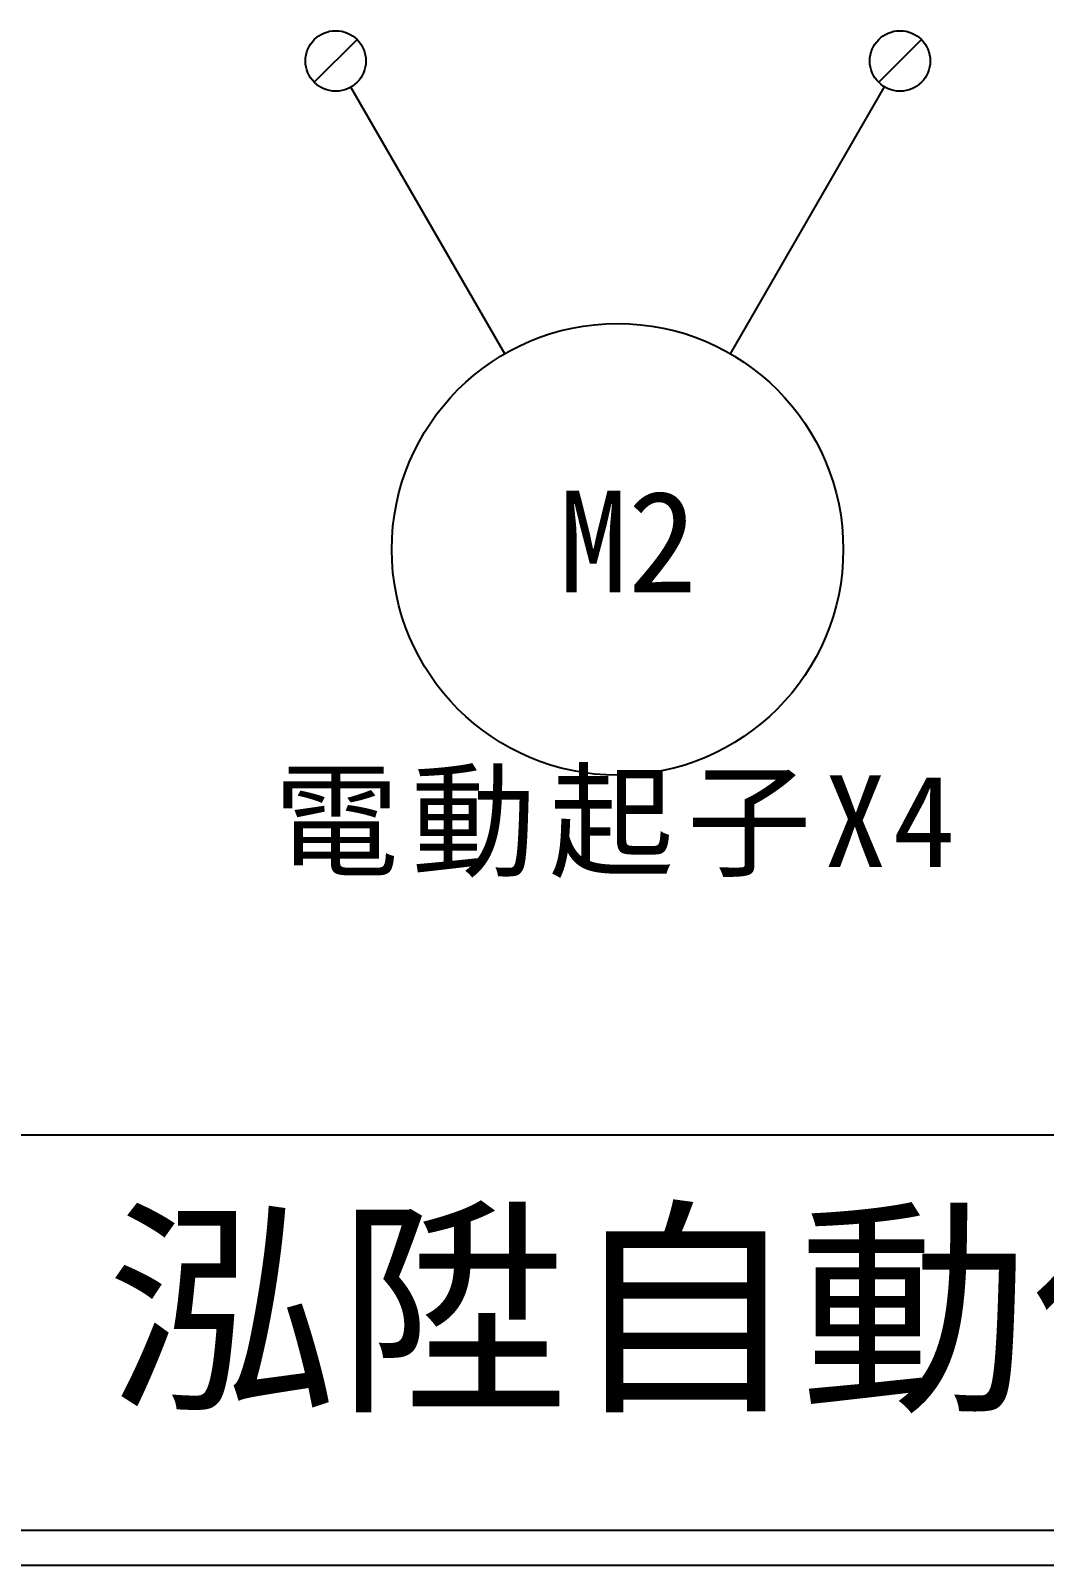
# Model space of a CAD drawing. Extents: x 10 to 297, y 3 to 207.
# Drawn here: x 45.9 to 81.8, y 3 to 57.4 of the extents above; entities that cross this region are included whole.
import ezdxf

# ---------------------------------------------------------------- set-up
doc = ezdxf.new("R2010")
doc.units = 0
doc.layers.get('0').update_dxf_attribs({"linetype": 'CONTINUOUS'})
doc.layers.add('圖框層', color=7, linetype='CONTINUOUS')
doc.styles.add('STSL', font='KAIU.TTF')
doc.styles.add('標楷體', font='KAIU.TTF')

msp = doc.modelspace()

# ---------------------------------------------------------------- linework, layer by layer
for p, q in [((57.489, 57.047), (55.975, 55.532)), ((77.489, 57.047), (75.975, 55.532)), ((62.721, 45.917), (57.268, 55.362)), ((70.721, 45.917), (76.18, 55.372))]:
    msp.add_line(p, q)
for centre, radius in [((56.732, 56.289), 1.071), ((76.732, 56.289), 1.071), ((66.721, 38.988), 8)]:
    msp.add_circle(centre, radius)
at = {"layer": '圖框層', "color": 7}
for p, q in [((11.25, 18.25), (295.75, 18.25)), ((11.25, 4.25), (295.75, 4.25)), ((10, 3), (297, 3))]:
    msp.add_line(p, q, dxfattribs=at)

# ---------------------------------------------------------------- texts
at = {"color": 0, "insert": (66.721, 30.988), "char_height": 3.25, "width": 24.14544, "attachment_point": 2, "style": '標楷體'}
msp.add_mtext('{\\T1.1;電動起子X4}', dxfattribs=at)
at = {"layer": '圖框層', "color": 4, "style": 'STSL'}
for s, height, p in [('M2', 3.6, (64.636, 37.465)), ('泓陞自動化科技有限公司', 6, (48.604, 9.076))]:
    msp.add_text(s, height=height, dxfattribs=at).set_placement(p)

doc.saveas('drawing.dxf')
